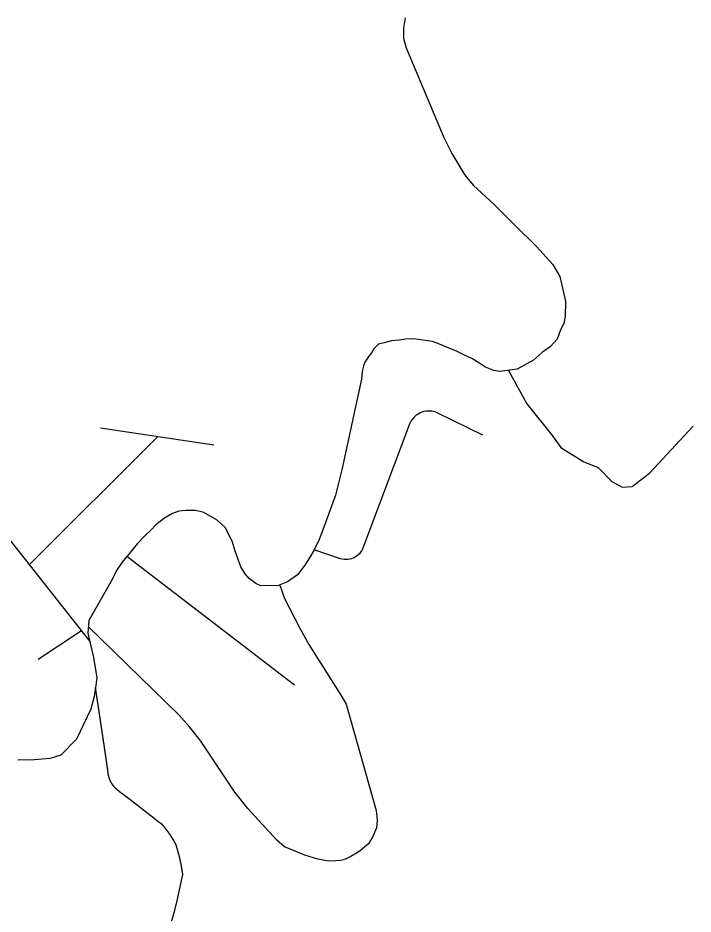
# Model space of a CAD drawing. Header units: millimetres. Extents: x 341926 to 344122, y 7366456 to 7369032.
# Drawn here: x 343419 to 344122, y 7368100 to 7369032 of the extents above; entities that cross this region are included whole.
import ezdxf

# ---------------------------------------------------------------- set-up
doc = ezdxf.new("R2010")
doc.units = ezdxf.units.MM
for name, color, linetype in [('ESTRADA DO MORRO GRANDE - 29_12_20 - V12', 7, 'Continuous'), ('ESTRADA DO RIO ACIMA - 29_12_20 - V25 - V36', 1, 'Continuous'), ('ESTRADA DOS CAMPONESES - 29_12_20 - V27', 7, 'Continuous'), ('PASSAGEM TROPICAL - 29_12_20 - V24', 7, 'Continuous'), ('RUA ATÍLIO JORGE SALUM - 29_12_20 - V17', 7, 'Continuous'), ('RUA BELMIRO PARDO ROMAN - 29_12_20 - V23', 7, 'Continuous'), ('RUA FORTUNATO BENEVENUTO FINCO - 29_12_20 - V14 -V17', 7, 'Continuous'), ('RUA MARIA DE LUERDES NAPOLITANA - 29_12_20 - V18', 7, 'Continuous'), ('RUA ROSÂNGELA BATISTA SILVA - 29_12_20 - V32', 7, 'Continuous'), ('RUA RUGGERO FINCO - 29_12_20 - V33', 7, 'Continuous')]:
    doc.layers.add(name, color=color, linetype=linetype)

msp = doc.modelspace()

# ---------------------------------------------------------------- linework, layer by layer
at = {"layer": 'ESTRADA DO MORRO GRANDE - 29_12_20 - V12'}
msp.add_lwpolyline([(343568.98, 7368056.62), (343582.2, 7368104.07), (343583.85, 7368110), (343584.05, 7368110.74), (343584.08, 7368110.84), (343584.09, 7368110.86), (343584.09, 7368110.87), (343584.09, 7368110.87), (343584.09, 7368110.87), (343584.09, 7368110.87), (343584.09, 7368110.87), (343584.09, 7368110.88), (343584.1, 7368110.9), (343584.12, 7368111), (343584.16, 7368111.21), (343584.34, 7368112.02), (343584.69, 7368113.65), (343586.11, 7368120.15), (343588.94, 7368133.16), (343590.35, 7368139.67), (343590.53, 7368140.48), (343590.61, 7368140.89), (343590.64, 7368140.99), (343590.65, 7368141.04), (343590.65, 7368141.07), (343590.65, 7368141.07), (343590.66, 7368141.08), (343590.66, 7368141.08), (343590.66, 7368141.08), (343590.65, 7368141.08), (343590.65, 7368141.09), (343590.64, 7368141.17), (343590.63, 7368141.24), (343590.62, 7368141.32), (343590.61, 7368141.39), (343590.6, 7368141.47), (343590.59, 7368141.54), (343590.58, 7368141.62), (343590.57, 7368141.69), (343590.56, 7368141.77), (343590.55, 7368141.84), (343590.54, 7368141.92), (343590.53, 7368141.99), (343590.52, 7368142.07), (343590.51, 7368142.14), (343590.5, 7368142.22), (343590.49, 7368142.29), (343590.48, 7368142.37), (343590.46, 7368142.44), (343590.45, 7368142.52), (343590.44, 7368142.59), (343590.43, 7368142.67), (343590.42, 7368142.74), (343590.41, 7368142.82), (343590.4, 7368142.89), (343590.39, 7368142.97), (343590.38, 7368143.04), (343590.37, 7368143.12), (343590.36, 7368143.19), (343590.34, 7368143.27), (343590.33, 7368143.34), (343590.32, 7368143.42), (343590.31, 7368143.49), (343590.3, 7368143.57), (343590.29, 7368143.64), (343590.28, 7368143.72), (343590.27, 7368143.79), (343590.25, 7368143.87), (343590.24, 7368143.94), (343590.23, 7368144.02), (343590.22, 7368144.09), (343590.21, 7368144.17), (343590.2, 7368144.24), (343590.19, 7368144.32), (343590.17, 7368144.39), (343590.16, 7368144.47), (343590.15, 7368144.54), (343590.14, 7368144.62), (343590.13, 7368144.69), (343590.12, 7368144.77), (343590.1, 7368144.84), (343590.09, 7368144.92), (343590.08, 7368144.99), (343590.07, 7368145.07), (343590.06, 7368145.14), (343590.04, 7368145.22), (343590.03, 7368145.29), (343590.02, 7368145.37), (343590.01, 7368145.44), (343590, 7368145.52), (343589.98, 7368145.59), (343589.97, 7368145.67), (343589.96, 7368145.74), (343589.95, 7368145.82), (343589.94, 7368145.89), (343589.92, 7368145.97), (343589.91, 7368146.04), (343589.9, 7368146.12), (343589.89, 7368146.19), (343589.87, 7368146.27), (343589.86, 7368146.34), (343589.85, 7368146.42), (343589.84, 7368146.49), (343589.82, 7368146.57), (343589.81, 7368146.64), (343589.8, 7368146.72), (343589.79, 7368146.79), (343589.77, 7368146.87), (343589.76, 7368146.94), (343589.75, 7368147.02), (343589.74, 7368147.09), (343589.72, 7368147.17), (343589.71, 7368147.24), (343589.7, 7368147.31), (343589.68, 7368147.39), (343589.67, 7368147.46), (343589.66, 7368147.54), (343589.65, 7368147.61), (343589.63, 7368147.69), (343589.62, 7368147.76), (343589.61, 7368147.84), (343589.59, 7368147.91), (343589.58, 7368147.99), (343589.57, 7368148.06), (343589.55, 7368148.14), (343589.54, 7368148.21), (343589.53, 7368148.29), (343589.51, 7368148.36), (343589.5, 7368148.44), (343589.49, 7368148.51), (343589.47, 7368148.59), (343589.46, 7368148.66), (343589.45, 7368148.74), (343589.43, 7368148.81), (343589.42, 7368148.88), (343589.41, 7368148.96), (343589.39, 7368149.03), (343589.38, 7368149.11), (343589.37, 7368149.18), (343589.35, 7368149.26), (343589.34, 7368149.33), (343589.33, 7368149.41), (343589.31, 7368149.48), (343589.3, 7368149.56), (343589.28, 7368149.63), (343589.27, 7368149.71), (343589.26, 7368149.78), (343589.24, 7368149.86), (343589.23, 7368149.93), (343589.21, 7368150.01), (343589.2, 7368150.08), (343589.19, 7368150.15), (343589.17, 7368150.23), (343589.16, 7368150.3), (343589.14, 7368150.38), (343589.13, 7368150.45), (343589.12, 7368150.53), (343589.1, 7368150.6), (343589.09, 7368150.68), (343589.07, 7368150.75), (343589.06, 7368150.83), (343589.04, 7368150.9), (343589.03, 7368150.97), (343589.02, 7368151.05), (343589, 7368151.12), (343588.99, 7368151.2), (343588.97, 7368151.27), (343588.96, 7368151.35), (343588.94, 7368151.42), (343588.93, 7368151.5), (343588.91, 7368151.57), (343588.9, 7368151.65), (343588.89, 7368151.72), (343588.87, 7368151.79), (343588.86, 7368151.87), (343588.84, 7368151.94), (343588.83, 7368152.02), (343588.81, 7368152.09), (343588.8, 7368152.17), (343588.78, 7368152.24), (343588.77, 7368152.32), (343588.75, 7368152.39), (343588.74, 7368152.47), (343588.72, 7368152.54), (343588.71, 7368152.61), (343588.69, 7368152.69), (343588.68, 7368152.76), (343588.66, 7368152.84), (343588.65, 7368152.91), (343588.63, 7368152.99), (343588.62, 7368153.06), (343588.6, 7368153.13), (343588.58, 7368153.21), (343588.57, 7368153.28), (343588.55, 7368153.36), (343588.54, 7368153.43), (343588.52, 7368153.51), (343588.51, 7368153.58), (343588.49, 7368153.66), (343588.48, 7368153.73), (343588.46, 7368153.8), (343588.45, 7368153.88), (343588.43, 7368153.95), (343588.41, 7368154.03), (343588.4, 7368154.1), (343588.38, 7368154.18), (343588.37, 7368154.25), (343588.35, 7368154.32), (343588.34, 7368154.4), (343588.32, 7368154.47), (343588.3, 7368154.55), (343588.29, 7368154.62), (343588.27, 7368154.7), (343588.26, 7368154.77), (343588.24, 7368154.84), (343588.22, 7368154.92), (343588.21, 7368154.99), (343588.19, 7368155.07), (343588.18, 7368155.14), (343588.16, 7368155.22), (343588.14, 7368155.29), (343588.13, 7368155.36), (343588.11, 7368155.44), (343588.09, 7368155.51), (343588.08, 7368155.59), (343588.06, 7368155.66), (343588.05, 7368155.73), (343588.03, 7368155.81), (343588.01, 7368155.88), (343588, 7368155.96), (343587.98, 7368156.03), (343587.96, 7368156.11), (343587.95, 7368156.18), (343587.93, 7368156.25), (343587.91, 7368156.33), (343587.9, 7368156.4), (343587.88, 7368156.48), (343587.86, 7368156.55), (343587.85, 7368156.62), (343587.83, 7368156.7), (343587.81, 7368156.77), (343587.8, 7368156.85), (343587.78, 7368156.92), (343587.76, 7368156.99), (343587.75, 7368157.07), (343587.73, 7368157.14), (343587.71, 7368157.22), (343587.69, 7368157.29), (343587.68, 7368157.36), (343587.66, 7368157.44), (343587.64, 7368157.51), (343587.63, 7368157.59), (343587.61, 7368157.66), (343587.59, 7368157.73), (343587.57, 7368157.81), (343587.56, 7368157.88), (343587.54, 7368157.96), (343587.52, 7368158.03), (343587.51, 7368158.1), (343587.49, 7368158.18), (343587.47, 7368158.25), (343587.45, 7368158.33), (343587.44, 7368158.4), (343587.42, 7368158.47), (343587.4, 7368158.55), (343587.38, 7368158.62), (343587.37, 7368158.7), (343587.35, 7368158.77), (343587.33, 7368158.84), (343587.31, 7368158.92), (343587.29, 7368158.99), (343587.28, 7368159.07), (343587.26, 7368159.14), (343587.24, 7368159.21), (343587.22, 7368159.29), (343587.21, 7368159.36), (343587.19, 7368159.43), (343587.17, 7368159.51), (343587.15, 7368159.58), (343587.13, 7368159.66), (343587.12, 7368159.73), (343587.1, 7368159.8), (343587.08, 7368159.88), (343587.06, 7368159.95), (343587.04, 7368160.02), (343587.02, 7368160.1), (343587.01, 7368160.17), (343586.99, 7368160.25), (343586.97, 7368160.32), (343586.95, 7368160.39), (343586.93, 7368160.47), (343586.91, 7368160.54), (343586.9, 7368160.61), (343586.88, 7368160.69), (343586.86, 7368160.76), (343586.84, 7368160.84), (343586.82, 7368160.91), (343586.8, 7368160.98), (343586.79, 7368161.06), (343586.77, 7368161.13), (343586.75, 7368161.2), (343586.73, 7368161.28), (343586.71, 7368161.35), (343586.69, 7368161.42), (343586.67, 7368161.5), (343586.65, 7368161.57), (343586.64, 7368161.65), (343586.62, 7368161.72), (343586.6, 7368161.79), (343586.58, 7368161.87), (343586.56, 7368161.94), (343586.54, 7368162.01), (343586.52, 7368162.09), (343586.5, 7368162.16), (343586.48, 7368162.23), (343586.46, 7368162.31), (343586.45, 7368162.38), (343586.43, 7368162.45), (343586.41, 7368162.53), (343586.39, 7368162.6), (343586.37, 7368162.67), (343586.35, 7368162.75), (343586.33, 7368162.82), (343586.31, 7368162.89), (343586.29, 7368162.97), (343586.27, 7368163.04), (343586.25, 7368163.11), (343586.23, 7368163.19), (343586.21, 7368163.26), (343586.19, 7368163.33), (343586.17, 7368163.41), (343586.15, 7368163.48), (343586.13, 7368163.55), (343586.11, 7368163.63), (343586.09, 7368163.7), (343586.08, 7368163.77), (343586.06, 7368163.85), (343586.04, 7368163.92), (343586.02, 7368163.99), (343586, 7368164.07), (343585.98, 7368164.14), (343585.96, 7368164.21), (343585.94, 7368164.29), (343585.92, 7368164.36), (343585.9, 7368164.43), (343585.88, 7368164.51), (343585.86, 7368164.58), (343585.84, 7368164.65), (343585.82, 7368164.73), (343585.8, 7368164.8), (343585.78, 7368164.87), (343585.75, 7368164.95), (343585.73, 7368165.02), (343585.71, 7368165.09), (343585.69, 7368165.17), (343585.67, 7368165.24), (343585.65, 7368165.31), (343585.63, 7368165.39), (343585.61, 7368165.46), (343585.59, 7368165.53), (343585.57, 7368165.6), (343585.55, 7368165.68), (343585.53, 7368165.75), (343585.51, 7368165.82), (343585.49, 7368165.9), (343585.47, 7368165.97), (343585.45, 7368166.04), (343585.43, 7368166.12), (343585.41, 7368166.19), (343585.39, 7368166.26), (343585.36, 7368166.34), (343585.34, 7368166.41), (343585.32, 7368166.48), (343585.3, 7368166.55), (343585.28, 7368166.63), (343585.26, 7368166.7), (343585.24, 7368166.77), (343585.22, 7368166.85), (343585.2, 7368166.92), (343585.18, 7368166.99), (343585.15, 7368167.06), (343585.13, 7368167.14), (343585.11, 7368167.21), (343585.09, 7368167.28), (343585.07, 7368167.36), (343585.05, 7368167.43), (343585.03, 7368167.5), (343585.01, 7368167.57), (343584.98, 7368167.65), (343584.96, 7368167.72), (343584.94, 7368167.79), (343584.92, 7368167.87), (343584.9, 7368167.94), (343584.88, 7368168.01), (343584.86, 7368168.08), (343584.83, 7368168.16), (343584.81, 7368168.23), (343584.79, 7368168.3), (343584.77, 7368168.37), (343584.75, 7368168.45), (343584.73, 7368168.52), (343584.7, 7368168.59), (343584.68, 7368168.67), (343584.66, 7368168.74), (343584.64, 7368168.81), (343584.62, 7368168.88), (343584.59, 7368168.96), (343584.57, 7368169.03), (343584.55, 7368169.1), (343584.53, 7368169.17), (343584.51, 7368169.25), (343584.48, 7368169.32), (343584.46, 7368169.39), (343584.44, 7368169.46), (343584.42, 7368169.54), (343584.4, 7368169.61), (343584.37, 7368169.68), (343584.35, 7368169.75), (343584.33, 7368169.83), (343584.31, 7368169.9), (343584.29, 7368169.97), (343584.26, 7368170.04), (343584.24, 7368170.12), (343584.22, 7368170.19), (343584.2, 7368170.26), (343584.17, 7368170.33), (343584.15, 7368170.41), (343584.13, 7368170.48), (343584.11, 7368170.55), (343584.08, 7368170.62), (343584.06, 7368170.7), (343584.04, 7368170.77), (343584.01, 7368170.84), (343583.99, 7368170.91), (343583.97, 7368170.99), (343583.95, 7368171.06), (343583.92, 7368171.13), (343583.9, 7368171.2), (343583.88, 7368171.28), (343583.86, 7368171.35), (343583.83, 7368171.42), (343583.81, 7368171.49), (343583.79, 7368171.56), (343583.76, 7368171.64), (343583.74, 7368171.71), (343583.72, 7368171.78), (343583.69, 7368171.85), (343583.67, 7368171.93), (343583.65, 7368172), (343583.62, 7368172.07), (343583.6, 7368172.14), (343583.6, 7368172.16), (343583.59, 7368172.16), (343583.59, 7368172.16), (343583.59, 7368172.17), (343583.59, 7368172.17), (343583.58, 7368172.19), (343583.54, 7368172.27), (343583.5, 7368172.34), (343583.46, 7368172.42), (343583.42, 7368172.49), (343583.38, 7368172.57), (343583.34, 7368172.64), (343583.3, 7368172.72), (343583.26, 7368172.79), (343583.22, 7368172.87), (343583.18, 7368172.95), (343583.14, 7368173.02), (343583.1, 7368173.1), (343583.06, 7368173.17), (343583.02, 7368173.25), (343582.98, 7368173.32), (343582.94, 7368173.4), (343582.9, 7368173.47), (343582.86, 7368173.55), (343582.82, 7368173.62), (343582.78, 7368173.7), (343582.74, 7368173.77), (343582.69, 7368173.85), (343582.65, 7368173.92), (343582.61, 7368174), (343582.57, 7368174.07), (343582.53, 7368174.15), (343582.49, 7368174.22), (343582.45, 7368174.3), (343582.41, 7368174.37), (343582.36, 7368174.45), (343582.32, 7368174.52), (343582.28, 7368174.6), (343582.24, 7368174.67), (343582.2, 7368174.75), (343582.16, 7368174.82), (343582.11, 7368174.9), (343582.07, 7368174.97), (343582.03, 7368175.04), (343581.99, 7368175.12), (343581.95, 7368175.19), (343581.9, 7368175.27), (343581.86, 7368175.34), (343581.82, 7368175.42), (343581.78, 7368175.49), (343581.73, 7368175.57), (343581.69, 7368175.64), (343581.65, 7368175.71), (343581.61, 7368175.79), (343581.56, 7368175.86), (343581.52, 7368175.94), (343581.48, 7368176.01), (343581.44, 7368176.08), (343581.39, 7368176.16), (343581.35, 7368176.23), (343581.31, 7368176.31), (343581.26, 7368176.38), (343581.22, 7368176.45), (343581.18, 7368176.53), (343581.13, 7368176.6), (343581.09, 7368176.68), (343581.05, 7368176.75), (343581, 7368176.82), (343580.96, 7368176.9), (343580.92, 7368176.97), (343580.87, 7368177.04), (343580.83, 7368177.12), (343580.78, 7368177.19), (343580.74, 7368177.27), (343580.7, 7368177.34), (343580.65, 7368177.41), (343580.61, 7368177.49), (343580.56, 7368177.56), (343580.52, 7368177.63), (343580.48, 7368177.71), (343580.43, 7368177.78), (343580.39, 7368177.85), (343580.34, 7368177.93), (343580.3, 7368178), (343580.25, 7368178.07), (343580.21, 7368178.15), (343580.16, 7368178.22), (343580.12, 7368178.29), (343580.07, 7368178.36), (343580.03, 7368178.44), (343579.98, 7368178.51), (343579.94, 7368178.58), (343579.89, 7368178.66), (343579.85, 7368178.73), (343579.8, 7368178.8), (343579.76, 7368178.87), (343579.71, 7368178.95), (343579.67, 7368179.02), (343579.62, 7368179.09), (343579.58, 7368179.17), (343579.53, 7368179.24), (343579.49, 7368179.31), (343579.44, 7368179.38), (343579.39, 7368179.46), (343579.35, 7368179.53), (343579.3, 7368179.6), (343579.26, 7368179.67), (343579.21, 7368179.74), (343579.16, 7368179.82), (343579.12, 7368179.89), (343579.07, 7368179.96), (343579.03, 7368180.03), (343578.98, 7368180.11), (343578.93, 7368180.18), (343578.89, 7368180.25), (343578.84, 7368180.32), (343578.79, 7368180.39), (343578.75, 7368180.47), (343578.7, 7368180.54), (343578.65, 7368180.61), (343578.61, 7368180.68), (343578.56, 7368180.75), (343578.51, 7368180.82), (343578.47, 7368180.9), (343578.42, 7368180.97), (343578.37, 7368181.04), (343578.32, 7368181.11), (343578.28, 7368181.18), (343578.23, 7368181.25), (343578.18, 7368181.33), (343578.14, 7368181.4), (343578.09, 7368181.47), (343578.04, 7368181.54), (343577.99, 7368181.61), (343577.95, 7368181.68), (343577.9, 7368181.75), (343577.85, 7368181.82), (343577.8, 7368181.9), (343577.75, 7368181.97), (343577.71, 7368182.04), (343577.66, 7368182.11), (343577.61, 7368182.18), (343577.56, 7368182.25), (343577.51, 7368182.32), (343577.47, 7368182.39), (343577.42, 7368182.46), (343577.37, 7368182.53), (343577.32, 7368182.61), (343577.27, 7368182.68), (343577.22, 7368182.75), (343577.17, 7368182.82), (343577.13, 7368182.89), (343577.08, 7368182.96), (343577.03, 7368183.03), (343576.98, 7368183.1), (343576.93, 7368183.17), (343576.88, 7368183.24), (343576.83, 7368183.31), (343576.78, 7368183.38), (343576.73, 7368183.45), (343576.68, 7368183.52), (343576.64, 7368183.59), (343576.59, 7368183.66), (343576.54, 7368183.73), (343576.49, 7368183.8), (343576.44, 7368183.87), (343576.39, 7368183.94), (343576.34, 7368184.01), (343576.29, 7368184.08), (343576.24, 7368184.15), (343576.19, 7368184.22), (343576.14, 7368184.29), (343576.09, 7368184.36), (343576.04, 7368184.43), (343575.99, 7368184.5), (343575.94, 7368184.57), (343575.89, 7368184.64), (343575.84, 7368184.71), (343575.79, 7368184.78), (343575.74, 7368184.85), (343575.69, 7368184.92), (343575.64, 7368184.99), (343575.59, 7368185.06), (343575.54, 7368185.12), (343575.49, 7368185.19), (343575.44, 7368185.26), (343575.38, 7368185.33), (343575.33, 7368185.4), (343575.28, 7368185.47), (343575.23, 7368185.54), (343575.18, 7368185.61), (343575.13, 7368185.68), (343575.08, 7368185.75), (343575.03, 7368185.81), (343574.98, 7368185.88), (343574.93, 7368185.95), (343574.87, 7368186.02), (343574.82, 7368186.09), (343574.77, 7368186.16), (343574.72, 7368186.23), (343574.67, 7368186.29), (343574.62, 7368186.36), (343574.57, 7368186.43), (343574.51, 7368186.5), (343574.46, 7368186.57), (343574.41, 7368186.64), (343574.36, 7368186.7), (343574.31, 7368186.77), (343574.25, 7368186.84), (343574.2, 7368186.91), (343574.15, 7368186.98), (343574.1, 7368187.05), (343574.05, 7368187.11), (343573.99, 7368187.18), (343573.94, 7368187.25), (343573.89, 7368187.32), (343573.84, 7368187.38), (343573.78, 7368187.45), (343573.73, 7368187.52), (343573.68, 7368187.59), (343573.63, 7368187.65), (343573.57, 7368187.72), (343573.52, 7368187.79), (343573.47, 7368187.86), (343573.41, 7368187.92), (343573.36, 7368187.99), (343573.31, 7368188.06), (343573.26, 7368188.13), (343573.2, 7368188.19), (343573.15, 7368188.26), (343573.1, 7368188.33), (343573.04, 7368188.4), (343572.99, 7368188.46), (343572.94, 7368188.53), (343572.88, 7368188.6), (343572.83, 7368188.66), (343572.78, 7368188.73), (343572.72, 7368188.8), (343572.67, 7368188.86), (343572.61, 7368188.93), (343572.56, 7368189), (343572.51, 7368189.06), (343572.45, 7368189.13), (343572.4, 7368189.2), (343572.35, 7368189.26), (343572.29, 7368189.33), (343572.24, 7368189.4), (343572.18, 7368189.46), (343572.13, 7368189.53), (343572.07, 7368189.59), (343572.02, 7368189.66), (343571.97, 7368189.73), (343571.91, 7368189.79), (343571.86, 7368189.86), (343571.8, 7368189.92), (343571.75, 7368189.99), (343571.69, 7368190.06), (343571.64, 7368190.12), (343571.58, 7368190.19), (343571.53, 7368190.25), (343571.47, 7368190.32), (343571.42, 7368190.39), (343571.36, 7368190.45), (343571.31, 7368190.52), (343571.25, 7368190.58), (343571.2, 7368190.65), (343571.14, 7368190.71), (343571.09, 7368190.78), (343571.03, 7368190.84), (343570.98, 7368190.91), (343570.92, 7368190.97), (343570.87, 7368191.04), (343570.81, 7368191.1), (343570.76, 7368191.17), (343570.7, 7368191.23), (343570.65, 7368191.3), (343570.59, 7368191.36), (343570.53, 7368191.43), (343570.48, 7368191.49), (343570.42, 7368191.56), (343570.37, 7368191.62), (343570.31, 7368191.69), (343570.25, 7368191.75), (343570.2, 7368191.82), (343570.14, 7368191.88), (343570.09, 7368191.95), (343570.03, 7368192.01), (343569.97, 7368192.07), (343569.92, 7368192.14), (343569.86, 7368192.2), (343569.81, 7368192.27), (343569.75, 7368192.33), (343569.69, 7368192.4), (343569.64, 7368192.46), (343569.58, 7368192.52), (343569.52, 7368192.59), (343569.47, 7368192.65), (343569.41, 7368192.72), (343569.35, 7368192.78), (343569.34, 7368192.79), (343569.33, 7368192.8), (343569.33, 7368192.8), (343569.33, 7368192.8), (343569.31, 7368192.82), (343568.66, 7368193.32), (343566.09, 7368195.31), (343560.94, 7368199.29), (343540.33, 7368215.23), (343530.03, 7368223.19), (343524.88, 7368227.18), (343522.31, 7368229.17), (343521.66, 7368229.67), (343521.58, 7368229.73), (343521.54, 7368229.76), (343521.52, 7368229.78), (343521.51, 7368229.78), (343521.51, 7368229.79), (343521.51, 7368229.79), (343521.5, 7368229.79), (343521.5, 7368229.79), (343521.5, 7368229.79), (343521.47, 7368229.82), (343521.44, 7368229.86), (343521.4, 7368229.89), (343521.37, 7368229.92), (343521.34, 7368229.95), (343521.3, 7368229.98), (343521.27, 7368230.02), (343521.24, 7368230.05), (343521.2, 7368230.08), (343521.17, 7368230.11), (343521.14, 7368230.15), (343521.1, 7368230.18), (343521.07, 7368230.21), (343521.04, 7368230.25), (343521, 7368230.28), (343520.97, 7368230.31), (343520.94, 7368230.34), (343520.9, 7368230.38), (343520.87, 7368230.41), (343520.84, 7368230.44), (343520.8, 7368230.48), (343520.77, 7368230.51), (343520.74, 7368230.54), (343520.71, 7368230.58), (343520.67, 7368230.61), (343520.64, 7368230.65), (343520.61, 7368230.68), (343520.58, 7368230.71), (343520.54, 7368230.75), (343520.51, 7368230.78), (343520.48, 7368230.81), (343520.45, 7368230.85), (343520.41, 7368230.88), (343520.38, 7368230.92), (343520.35, 7368230.95), (343520.32, 7368230.99), (343520.29, 7368231.02), (343520.25, 7368231.05), (343520.22, 7368231.09), (343520.19, 7368231.12), (343520.16, 7368231.16), (343520.13, 7368231.19), (343520.09, 7368231.23), (343520.06, 7368231.26), (343520.03, 7368231.3), (343520, 7368231.33), (343519.97, 7368231.37), (343519.94, 7368231.4), (343519.9, 7368231.44), (343519.87, 7368231.47), (343519.84, 7368231.51), (343519.81, 7368231.54), (343519.78, 7368231.58), (343519.75, 7368231.61), (343519.72, 7368231.65), (343519.69, 7368231.68), (343519.65, 7368231.72), (343519.62, 7368231.76), (343519.59, 7368231.79), (343519.56, 7368231.83), (343519.53, 7368231.86), (343519.5, 7368231.9), (343519.47, 7368231.93), (343519.44, 7368231.97), (343519.41, 7368232.01), (343519.38, 7368232.04), (343519.35, 7368232.08), (343519.32, 7368232.12), (343519.29, 7368232.15), (343519.25, 7368232.19), (343519.22, 7368232.22), (343519.19, 7368232.26), (343519.16, 7368232.3), (343519.13, 7368232.33), (343519.1, 7368232.37), (343519.07, 7368232.41), (343519.04, 7368232.44), (343519.01, 7368232.48), (343518.98, 7368232.52), (343518.95, 7368232.55), (343518.92, 7368232.59), (343518.89, 7368232.63), (343518.86, 7368232.67), (343518.84, 7368232.7), (343518.81, 7368232.74), (343518.78, 7368232.78), (343518.75, 7368232.81), (343518.72, 7368232.85), (343518.69, 7368232.89), (343518.66, 7368232.93), (343518.63, 7368232.96), (343518.6, 7368233), (343518.57, 7368233.04), (343518.54, 7368233.08), (343518.51, 7368233.12), (343518.48, 7368233.15), (343518.46, 7368233.19), (343518.43, 7368233.23), (343518.4, 7368233.27), (343518.37, 7368233.31), (343518.34, 7368233.34), (343518.31, 7368233.38), (343518.28, 7368233.42), (343518.25, 7368233.46), (343518.23, 7368233.5), (343518.2, 7368233.53), (343518.17, 7368233.57), (343518.14, 7368233.61), (343518.11, 7368233.65), (343518.09, 7368233.69), (343518.06, 7368233.73), (343518.03, 7368233.77), (343518, 7368233.81), (343517.97, 7368233.84), (343517.95, 7368233.88), (343517.92, 7368233.92), (343517.89, 7368233.96), (343517.86, 7368234), (343517.83, 7368234.04), (343517.81, 7368234.08), (343517.78, 7368234.12), (343517.75, 7368234.16), (343517.73, 7368234.2), (343517.7, 7368234.24), (343517.67, 7368234.27), (343517.64, 7368234.31), (343517.62, 7368234.35), (343517.59, 7368234.39), (343517.56, 7368234.43), (343517.54, 7368234.47), (343517.51, 7368234.51), (343517.48, 7368234.55), (343517.46, 7368234.59), (343517.43, 7368234.63), (343517.4, 7368234.67), (343517.38, 7368234.71), (343517.35, 7368234.75), (343517.32, 7368234.79), (343517.3, 7368234.83), (343517.27, 7368234.87), (343517.24, 7368234.91), (343517.22, 7368234.95), (343517.19, 7368234.99), (343517.17, 7368235.03), (343517.14, 7368235.07), (343517.11, 7368235.11), (343517.09, 7368235.15), (343517.06, 7368235.2), (343517.04, 7368235.24), (343517.01, 7368235.28), (343516.99, 7368235.32), (343516.96, 7368235.36), (343516.94, 7368235.4), (343516.91, 7368235.44), (343516.89, 7368235.48), (343516.86, 7368235.52), (343516.83, 7368235.56), (343516.81, 7368235.6), (343516.78, 7368235.64), (343516.76, 7368235.69), (343516.74, 7368235.73), (343516.71, 7368235.77), (343516.69, 7368235.81), (343516.66, 7368235.85), (343516.64, 7368235.89), (343516.61, 7368235.93), (343516.59, 7368235.97), (343516.56, 7368236.02), (343516.54, 7368236.06), (343516.51, 7368236.1), (343516.49, 7368236.14), (343516.47, 7368236.18), (343516.44, 7368236.22), (343516.42, 7368236.27), (343516.39, 7368236.31), (343516.37, 7368236.35), (343516.35, 7368236.39), (343516.32, 7368236.43), (343516.3, 7368236.48), (343516.28, 7368236.52), (343516.25, 7368236.56), (343516.23, 7368236.6), (343516.21, 7368236.64), (343516.18, 7368236.69), (343516.16, 7368236.73), (343516.14, 7368236.77), (343516.11, 7368236.81), (343516.09, 7368236.85), (343516.07, 7368236.9), (343516.04, 7368236.94), (343516.02, 7368236.98), (343516, 7368237.02), (343515.98, 7368237.07), (343515.95, 7368237.11), (343515.93, 7368237.15), (343515.91, 7368237.2), (343515.89, 7368237.24), (343515.86, 7368237.28), (343515.84, 7368237.32), (343515.82, 7368237.37), (343515.8, 7368237.41), (343515.78, 7368237.45), (343515.75, 7368237.5), (343515.73, 7368237.54), (343515.71, 7368237.58), (343515.69, 7368237.62), (343515.67, 7368237.67), (343515.65, 7368237.71), (343515.62, 7368237.75), (343515.6, 7368237.8), (343515.58, 7368237.84), (343515.56, 7368237.88), (343515.54, 7368237.93), (343515.52, 7368237.97), (343515.5, 7368238.01), (343515.48, 7368238.06), (343515.46, 7368238.1), (343515.44, 7368238.14), (343515.41, 7368238.19), (343515.39, 7368238.23), (343515.37, 7368238.27), (343515.35, 7368238.32), (343515.33, 7368238.36), (343515.31, 7368238.41), (343515.29, 7368238.45), (343515.27, 7368238.49), (343515.25, 7368238.54), (343515.23, 7368238.58), (343515.21, 7368238.62), (343515.19, 7368238.67), (343515.17, 7368238.71), (343515.15, 7368238.76), (343515.13, 7368238.8), (343515.11, 7368238.84), (343515.09, 7368238.89), (343515.07, 7368238.93), (343515.05, 7368238.98), (343515.03, 7368239.02), (343515.02, 7368239.07), (343515, 7368239.11), (343514.98, 7368239.15), (343514.96, 7368239.2), (343514.94, 7368239.24), (343514.92, 7368239.29), (343514.9, 7368239.33), (343514.88, 7368239.38), (343514.86, 7368239.42), (343514.85, 7368239.47), (343514.83, 7368239.51), (343514.81, 7368239.55), (343514.79, 7368239.6), (343514.77, 7368239.64), (343514.75, 7368239.69), (343514.74, 7368239.73), (343514.72, 7368239.78), (343514.7, 7368239.82), (343514.68, 7368239.87), (343514.66, 7368239.91), (343514.65, 7368239.96), (343514.63, 7368240), (343514.61, 7368240.05), (343514.59, 7368240.09), (343514.58, 7368240.14), (343514.56, 7368240.18), (343514.54, 7368240.23), (343514.53, 7368240.27), (343514.51, 7368240.32), (343514.49, 7368240.36), (343514.47, 7368240.41), (343514.46, 7368240.45), (343514.44, 7368240.5), (343514.42, 7368240.54), (343514.41, 7368240.59), (343514.39, 7368240.63), (343514.37, 7368240.68), (343514.36, 7368240.72), (343514.34, 7368240.77), (343514.33, 7368240.81), (343514.31, 7368240.86), (343514.29, 7368240.9), (343514.28, 7368240.95), (343514.26, 7368240.99), (343514.25, 7368241.04), (343514.23, 7368241.09), (343514.21, 7368241.13), (343514.2, 7368241.18), (343514.18, 7368241.22), (343514.17, 7368241.27), (343514.15, 7368241.31), (343514.14, 7368241.36), (343514.12, 7368241.4), (343514.11, 7368241.45), (343514.09, 7368241.5), (343514.08, 7368241.54), (343514.06, 7368241.59), (343514.05, 7368241.63), (343514.03, 7368241.68), (343514.02, 7368241.72), (343514, 7368241.77), (343513.99, 7368241.82), (343513.97, 7368241.86), (343513.96, 7368241.91), (343513.95, 7368241.95), (343513.93, 7368242), (343513.92, 7368242.05), (343513.9, 7368242.09), (343513.89, 7368242.14), (343513.88, 7368242.18), (343513.86, 7368242.23), (343513.85, 7368242.28), (343513.83, 7368242.32), (343513.82, 7368242.37), (343513.81, 7368242.41), (343513.79, 7368242.46), (343513.78, 7368242.51), (343513.77, 7368242.55), (343513.75, 7368242.6), (343513.74, 7368242.64), (343513.73, 7368242.69), (343513.72, 7368242.74), (343513.7, 7368242.78), (343513.69, 7368242.83), (343513.68, 7368242.87), (343513.66, 7368242.92), (343513.65, 7368242.97), (343513.64, 7368243.01), (343513.63, 7368243.06), (343513.62, 7368243.11), (343513.6, 7368243.15), (343513.59, 7368243.2), (343513.58, 7368243.24), (343513.57, 7368243.29), (343513.56, 7368243.34), (343513.54, 7368243.38), (343513.53, 7368243.43), (343513.52, 7368243.48), (343513.51, 7368243.52), (343513.5, 7368243.57), (343513.49, 7368243.62), (343513.47, 7368243.66), (343513.46, 7368243.71), (343513.45, 7368243.76), (343513.44, 7368243.8), (343513.43, 7368243.85), (343513.42, 7368243.89), (343513.41, 7368243.94), (343513.4, 7368243.99), (343513.39, 7368244.03), (343513.38, 7368244.08), (343513.37, 7368244.13), (343513.36, 7368244.17), (343513.34, 7368244.22), (343513.33, 7368244.27), (343513.32, 7368244.31), (343513.31, 7368244.36), (343513.3, 7368244.41), (343513.29, 7368244.45), (343513.28, 7368244.5), (343513.27, 7368244.55), (343513.27, 7368244.59), (343513.26, 7368244.64), (343513.25, 7368244.69), (343513.24, 7368244.73), (343513.23, 7368244.78), (343513.22, 7368244.83), (343513.21, 7368244.87), (343513.2, 7368244.92), (343513.19, 7368244.97), (343513.18, 7368245.01), (343513.17, 7368245.06), (343513.16, 7368245.11), (343513.16, 7368245.15), (343513.15, 7368245.2), (343513.14, 7368245.25), (343513.13, 7368245.29), (343513.12, 7368245.34), (343513.11, 7368245.39), (343513.1, 7368245.43), (343513.1, 7368245.48), (343513.09, 7368245.53), (343513.08, 7368245.57), (343513.07, 7368245.62), (343513.06, 7368245.67), (343513.06, 7368245.71), (343513.05, 7368245.76), (343513.04, 7368245.81), (343513.03, 7368245.85), (343513.03, 7368245.9), (343513.02, 7368245.95), (343513.01, 7368245.99), (343513, 7368246.04), (343513, 7368246.09), (343512.99, 7368246.13), (343512.98, 7368246.18), (343512.98, 7368246.23), (343512.97, 7368246.27), (343512.96, 7368246.32), (343512.96, 7368246.37), (343512.95, 7368246.41), (343512.94, 7368246.46), (343512.94, 7368246.51), (343512.93, 7368246.55), (343512.92, 7368246.6), (343512.92, 7368246.65), (343512.91, 7368246.7), (343512.91, 7368246.74), (343512.9, 7368246.79), (343512.89, 7368246.84), (343512.89, 7368246.88), (343512.88, 7368246.93), (343512.88, 7368246.98), (343512.87, 7368247.02), (343512.87, 7368247.07), (343512.86, 7368247.12), (343512.86, 7368247.16), (343512.85, 7368247.21), (343512.84, 7368247.26), (343512.84, 7368247.3), (343512.83, 7368247.35), (343512.83, 7368247.4), (343512.83, 7368247.44), (343512.82, 7368247.49), (343512.82, 7368247.54), (343512.81, 7368247.58), (343512.81, 7368247.63), (343512.8, 7368247.68), (343512.8, 7368247.72), (343512.79, 7368247.77), (343512.79, 7368247.82), (343512.79, 7368247.86), (343512.78, 7368247.91), (343512.78, 7368247.96), (343512.77, 7368248), (343512.77, 7368248.05), (343512.77, 7368248.1), (343512.76, 7368248.14), (343512.76, 7368248.19), (343512.76, 7368248.24), (343512.75, 7368248.28), (343512.75, 7368248.33), (343512.75, 7368248.38), (343512.74, 7368248.42), (343512.74, 7368248.47), (343512.74, 7368248.51), (343512.73, 7368248.56), (343512.73, 7368248.61), (343512.73, 7368248.65), (343512.72, 7368248.7), (343512.72, 7368248.75), (343512.72, 7368248.79), (343512.72, 7368248.84), (343512.72, 7368248.86), (343512.71, 7368248.87), (343512.71, 7368248.87), (343512.71, 7368248.87), (343512.71, 7368248.87), (343512.71, 7368248.87), (343512.71, 7368248.88), (343512.71, 7368248.91), (343512.69, 7368249.05), (343512.67, 7368249.18), (343512.65, 7368249.31), (343512.63, 7368249.44), (343512.61, 7368249.57), (343512.59, 7368249.71), (343512.57, 7368249.84), (343512.56, 7368249.97), (343512.54, 7368250.1), (343512.52, 7368250.24), (343512.5, 7368250.37), (343512.48, 7368250.5), (343512.46, 7368250.63), (343512.44, 7368250.77), (343512.42, 7368250.9), (343512.4, 7368251.03), (343512.38, 7368251.16), (343512.36, 7368251.3), (343512.34, 7368251.43), (343512.32, 7368251.56), (343512.3, 7368251.69), (343512.28, 7368251.83), (343512.27, 7368251.96), (343512.25, 7368252.09), (343512.23, 7368252.23), (343512.21, 7368252.36), (343512.19, 7368252.49), (343512.17, 7368252.62), (343512.15, 7368252.76), (343512.13, 7368252.89), (343512.11, 7368253.02), (343512.09, 7368253.16), (343512.07, 7368253.29), (343512.05, 7368253.42), (343512.03, 7368253.56), (343512.01, 7368253.69), (343511.99, 7368253.83), (343511.97, 7368253.96), (343511.95, 7368254.09), (343511.93, 7368254.23), (343511.92, 7368254.36), (343511.9, 7368254.49), (343511.88, 7368254.63), (343511.86, 7368254.76), (343511.84, 7368254.9), (343511.82, 7368255.03), (343511.8, 7368255.16), (343511.78, 7368255.3), (343511.76, 7368255.43), (343511.74, 7368255.57), (343511.72, 7368255.7), (343511.7, 7368255.83), (343511.68, 7368255.97), (343511.66, 7368256.1), (343511.64, 7368256.24), (343511.62, 7368256.37), (343511.6, 7368256.51), (343511.58, 7368256.64), (343511.56, 7368256.78), (343511.54, 7368256.91), (343511.52, 7368257.04), (343511.5, 7368257.18), (343511.48, 7368257.31), (343511.46, 7368257.45), (343511.44, 7368257.58), (343511.42, 7368257.72), (343511.4, 7368257.85), (343511.38, 7368257.99), (343511.36, 7368258.12), (343511.35, 7368258.26), (343511.33, 7368258.39), (343511.31, 7368258.53), (343511.29, 7368258.66), (343511.27, 7368258.8), (343511.25, 7368258.93), (343511.23, 7368259.07), (343511.21, 7368259.21), (343511.19, 7368259.34), (343511.17, 7368259.48), (343511.15, 7368259.61), (343511.13, 7368259.75), (343511.11, 7368259.88), (343511.09, 7368260.02), (343511.07, 7368260.15), (343511.05, 7368260.29), (343511.03, 7368260.43), (343511.01, 7368260.56), (343510.99, 7368260.7), (343510.97, 7368260.83), (343510.95, 7368260.97), (343510.93, 7368261.11), (343510.91, 7368261.24), (343510.89, 7368261.38), (343510.87, 7368261.51), (343510.85, 7368261.65), (343510.83, 7368261.79), (343510.81, 7368261.92), (343510.79, 7368262.06), (343510.77, 7368262.2), (343510.75, 7368262.33), (343510.73, 7368262.47), (343510.71, 7368262.6), (343510.69, 7368262.74), (343510.67, 7368262.88), (343510.65, 7368263.01), (343510.63, 7368263.15), (343510.61, 7368263.29), (343510.59, 7368263.43), (343510.57, 7368263.56), (343510.55, 7368263.7), (343510.53, 7368263.84), (343510.51, 7368263.97), (343510.49, 7368264.11), (343510.47, 7368264.25), (343510.45, 7368264.38), (343510.43, 7368264.52), (343510.41, 7368264.66), (343510.39, 7368264.8), (343510.37, 7368264.93), (343510.35, 7368265.07), (343510.32, 7368265.21), (343510.3, 7368265.35), (343510.28, 7368265.48), (343510.26, 7368265.62), (343510.24, 7368265.76), (343510.22, 7368265.9), (343510.2, 7368266.03), (343510.18, 7368266.17), (343510.16, 7368266.31), (343510.14, 7368266.45), (343510.12, 7368266.58), (343510.1, 7368266.72), (343510.08, 7368266.86), (343510.06, 7368267), (343510.04, 7368267.14), (343510.02, 7368267.27), (343510, 7368267.41), (343509.98, 7368267.55), (343509.96, 7368267.69), (343509.94, 7368267.83), (343509.92, 7368267.97), (343509.9, 7368268.1), (343509.88, 7368268.24), (343509.86, 7368268.38), (343509.84, 7368268.52), (343509.82, 7368268.66), (343509.8, 7368268.8), (343509.78, 7368268.94), (343509.76, 7368269.07), (343509.73, 7368269.21), (343509.71, 7368269.35), (343509.69, 7368269.49), (343509.67, 7368269.63), (343509.65, 7368269.77), (343509.63, 7368269.91), (343509.61, 7368270.05), (343509.59, 7368270.19), (343509.57, 7368270.32), (343509.55, 7368270.46), (343509.53, 7368270.6), (343509.51, 7368270.74), (343509.49, 7368270.88), (343509.47, 7368271.02), (343509.45, 7368271.16), (343509.43, 7368271.3), (343509.41, 7368271.44), (343509.39, 7368271.58), (343509.36, 7368271.72), (343509.34, 7368271.86), (343509.32, 7368272), (343509.3, 7368272.14), (343509.28, 7368272.28), (343509.26, 7368272.42), (343509.24, 7368272.56), (343509.22, 7368272.7), (343509.2, 7368272.84), (343509.18, 7368272.98), (343509.16, 7368273.12), (343509.14, 7368273.26), (343509.12, 7368273.4), (343509.1, 7368273.54), (343509.07, 7368273.68), (343509.05, 7368273.82), (343509.03, 7368273.96), (343509.01, 7368274.1), (343508.99, 7368274.24), (343508.97, 7368274.38), (343508.95, 7368274.52), (343508.93, 7368274.66), (343508.91, 7368274.8), (343508.89, 7368274.94), (343508.87, 7368275.08), (343508.85, 7368275.22), (343508.83, 7368275.36), (343508.8, 7368275.5), (343508.78, 7368275.64), (343508.76, 7368275.79), (343508.74, 7368275.93), (343508.72, 7368276.07), (343508.7, 7368276.21), (343508.68, 7368276.35), (343508.66, 7368276.49), (343508.64, 7368276.63), (343508.62, 7368276.77), (343508.6, 7368276.91), (343508.57, 7368277.06), (343508.55, 7368277.2), (343508.53, 7368277.34), (343508.51, 7368277.48), (343508.49, 7368277.62), (343508.47, 7368277.76), (343508.45, 7368277.9), (343508.43, 7368278.05), (343508.41, 7368278.19), (343508.39, 7368278.33), (343508.36, 7368278.47), (343508.34, 7368278.61), (343508.32, 7368278.76), (343508.3, 7368278.9), (343508.28, 7368279.04), (343508.26, 7368279.18), (343508.24, 7368279.32), (343508.22, 7368279.47), (343508.2, 7368279.61), (343508.17, 7368279.75), (343508.15, 7368279.89), (343508.13, 7368280.03), (343508.11, 7368280.18), (343508.09, 7368280.32), (343508.07, 7368280.46), (343508.05, 7368280.6), (343508.03, 7368280.75), (343508, 7368280.89), (343507.98, 7368281.03), (343507.96, 7368281.17), (343507.94, 7368281.32), (343507.92, 7368281.46), (343507.9, 7368281.6), (343507.88, 7368281.74), (343507.86, 7368281.89), (343507.83, 7368282.03), (343507.81, 7368282.17), (343507.79, 7368282.32), (343507.77, 7368282.46), (343507.75, 7368282.6), (343507.73, 7368282.75), (343507.71, 7368282.89), (343507.69, 7368283.03), (343507.66, 7368283.18), (343507.64, 7368283.32), (343507.62, 7368283.46), (343507.6, 7368283.61), (343507.58, 7368283.75), (343507.56, 7368283.89), (343507.54, 7368284.04), (343507.51, 7368284.18), (343507.49, 7368284.32), (343507.47, 7368284.47), (343507.45, 7368284.61), (343507.43, 7368284.75), (343507.41, 7368284.9), (343507.39, 7368285.04), (343507.36, 7368285.19), (343507.34, 7368285.33), (343507.32, 7368285.47), (343507.3, 7368285.62), (343507.28, 7368285.76), (343507.26, 7368285.91), (343507.24, 7368286.05), (343507.21, 7368286.2), (343507.19, 7368286.34), (343507.17, 7368286.48), (343507.15, 7368286.63), (343507.13, 7368286.77), (343507.11, 7368286.92), (343507.09, 7368287.06), (343507.06, 7368287.21), (343507.04, 7368287.35), (343507.02, 7368287.5), (343507, 7368287.64), (343506.98, 7368287.79), (343506.96, 7368287.93), (343506.93, 7368288.07), (343506.91, 7368288.22), (343506.89, 7368288.36), (343506.87, 7368288.51), (343506.85, 7368288.65), (343506.83, 7368288.8), (343506.8, 7368288.94), (343506.78, 7368289.09), (343506.76, 7368289.24), (343506.74, 7368289.38), (343506.72, 7368289.53), (343506.7, 7368289.67), (343506.67, 7368289.82), (343506.65, 7368289.96), (343506.63, 7368290.11), (343506.61, 7368290.25), (343506.59, 7368290.4), (343506.56, 7368290.54), (343506.54, 7368290.69), (343506.52, 7368290.84), (343506.5, 7368290.98), (343506.48, 7368291.13), (343506.46, 7368291.27), (343506.43, 7368291.42), (343506.41, 7368291.56), (343506.39, 7368291.71), (343506.37, 7368291.86), (343506.35, 7368292), (343506.32, 7368292.15), (343506.3, 7368292.3), (343506.28, 7368292.44), (343506.26, 7368292.59), (343506.24, 7368292.73), (343506.22, 7368292.88), (343506.19, 7368293.03), (343506.17, 7368293.17), (343506.15, 7368293.32), (343506.13, 7368293.47), (343506.11, 7368293.61), (343506.08, 7368293.76), (343506.06, 7368293.91), (343506.04, 7368294.05), (343506.02, 7368294.2), (343506, 7368294.35), (343505.97, 7368294.49), (343505.95, 7368294.64), (343505.93, 7368294.79), (343505.91, 7368294.93), (343505.89, 7368295.08), (343505.86, 7368295.23), (343505.84, 7368295.38), (343505.82, 7368295.52), (343505.8, 7368295.67), (343505.77, 7368295.82), (343505.75, 7368295.96), (343505.73, 7368296.11), (343505.71, 7368296.26), (343505.69, 7368296.41), (343505.66, 7368296.55), (343505.64, 7368296.7), (343505.62, 7368296.85), (343505.6, 7368297), (343505.58, 7368297.15), (343505.55, 7368297.29), (343505.53, 7368297.44), (343505.51, 7368297.59), (343505.49, 7368297.74), (343505.46, 7368297.88), (343505.44, 7368298.03), (343505.42, 7368298.18), (343505.4, 7368298.33), (343505.38, 7368298.48), (343505.35, 7368298.62), (343505.33, 7368298.77), (343505.31, 7368298.92), (343505.29, 7368299.07), (343505.26, 7368299.22), (343505.24, 7368299.37), (343505.22, 7368299.51), (343505.2, 7368299.66), (343505.17, 7368299.81), (343505.15, 7368299.96), (343505.13, 7368300.11), (343505.11, 7368300.26), (343505.09, 7368300.41), (343505.06, 7368300.55), (343505.04, 7368300.7), (343505.02, 7368300.85), (343505, 7368301), (343504.97, 7368301.15), (343504.95, 7368301.3), (343504.93, 7368301.45), (343504.91, 7368301.6), (343504.88, 7368301.75), (343504.86, 7368301.9), (343504.84, 7368302.04), (343504.82, 7368302.19), (343504.79, 7368302.34), (343504.77, 7368302.49), (343504.75, 7368302.64), (343504.73, 7368302.79), (343504.7, 7368302.94), (343504.68, 7368303.09), (343504.66, 7368303.24), (343504.64, 7368303.39), (343504.61, 7368303.54), (343504.59, 7368303.69), (343504.57, 7368303.84), (343504.55, 7368303.99), (343504.52, 7368304.14), (343504.5, 7368304.29), (343504.48, 7368304.44), (343504.46, 7368304.59), (343504.43, 7368304.74), (343504.41, 7368304.89), (343504.39, 7368305.04), (343504.37, 7368305.19), (343504.34, 7368305.34), (343504.32, 7368305.49), (343504.3, 7368305.64), (343504.27, 7368305.79), (343504.25, 7368305.94), (343504.23, 7368306.09), (343504.21, 7368306.24), (343504.18, 7368306.39), (343504.16, 7368306.54), (343504.14, 7368306.69), (343504.12, 7368306.84), (343504.09, 7368306.99), (343504.07, 7368307.15), (343504.05, 7368307.3), (343504.02, 7368307.45), (343504, 7368307.6), (343503.98, 7368307.75), (343503.96, 7368307.9), (343503.93, 7368308.05), (343503.91, 7368308.2), (343503.89, 7368308.35), (343503.87, 7368308.5), (343503.84, 7368308.66), (343503.82, 7368308.81), (343503.8, 7368308.96), (343503.77, 7368309.11), (343503.75, 7368309.26), (343503.73, 7368309.41), (343503.7, 7368309.56), (343503.68, 7368309.72), (343503.66, 7368309.87), (343503.64, 7368310.02), (343503.61, 7368310.17), (343503.59, 7368310.32), (343503.57, 7368310.47), (343503.54, 7368310.63), (343503.52, 7368310.78), (343503.5, 7368310.93), (343503.48, 7368311.08), (343503.45, 7368311.23), (343503.43, 7368311.39), (343503.41, 7368311.54), (343503.38, 7368311.69), (343503.36, 7368311.84), (343503.34, 7368311.99), (343503.31, 7368312.15), (343503.29, 7368312.3), (343503.27, 7368312.45), (343503.25, 7368312.6), (343503.22, 7368312.76), (343503.2, 7368312.91), (343503.18, 7368313.06), (343503.15, 7368313.21), (343503.13, 7368313.37), (343503.11, 7368313.52), (343503.08, 7368313.67), (343503.06, 7368313.82), (343503.04, 7368313.98), (343503.01, 7368314.13), (343502.99, 7368314.28), (343502.97, 7368314.44), (343502.94, 7368314.59), (343502.92, 7368314.74), (343502.9, 7368314.9), (343502.87, 7368315.05), (343502.85, 7368315.2), (343502.83, 7368315.35), (343502.81, 7368315.51), (343502.78, 7368315.66), (343502.76, 7368315.81), (343502.74, 7368315.97), (343502.71, 7368316.12), (343502.69, 7368316.28), (343502.67, 7368316.43), (343502.64, 7368316.58), (343502.62, 7368316.74), (343502.6, 7368316.89), (343502.57, 7368317.04), (343502.55, 7368317.2), (343502.53, 7368317.35), (343502.5, 7368317.51), (343502.48, 7368317.66), (343502.46, 7368317.81), (343502.43, 7368317.97), (343502.41, 7368318.12), (343502.39, 7368318.28), (343502.36, 7368318.43), (343502.34, 7368318.58), (343502.32, 7368318.74), (343502.29, 7368318.89), (343502.27, 7368319.05), (343502.25, 7368319.2), (343502.22, 7368319.36), (343502.2, 7368319.51), (343502.17, 7368319.66), (343502.15, 7368319.82), (343502.13, 7368319.97), (343502.1, 7368320.13), (343502.08, 7368320.28), (343502.06, 7368320.44), (343502.03, 7368320.59), (343502.01, 7368320.75), (343501.99, 7368320.9), (343501.96, 7368321.06), (343501.94, 7368321.21), (343501.92, 7368321.37), (343501.89, 7368321.52), (343501.87, 7368321.68), (343501.85, 7368321.83), (343501.82, 7368321.99), (343501.8, 7368322.14), (343501.77, 7368322.3), (343501.75, 7368322.45), (343501.73, 7368322.61), (343501.7, 7368322.76), (343501.68, 7368322.92), (343501.66, 7368323.08), (343501.63, 7368323.23), (343501.61, 7368323.39), (343501.59, 7368323.54), (343501.56, 7368323.7), (343501.54, 7368323.85), (343501.51, 7368324.01), (343501.49, 7368324.17), (343501.47, 7368324.32), (343501.44, 7368324.48), (343501.42, 7368324.63), (343501.4, 7368324.79), (343501.37, 7368324.95), (343501.35, 7368325.1), (343501.32, 7368325.26), (343501.3, 7368325.41), (343501.28, 7368325.57), (343501.25, 7368325.73), (343501.23, 7368325.88), (343501.21, 7368326.04), (343501.18, 7368326.2), (343501.16, 7368326.35), (343501.13, 7368326.51), (343501.11, 7368326.67), (343501.09, 7368326.82), (343501.06, 7368326.98), (343501.04, 7368327.14), (343501.01, 7368327.29), (343500.99, 7368327.45), (343500.97, 7368327.61), (343500.94, 7368327.76), (343500.92, 7368327.92), (343500.89, 7368328.08), (343500.87, 7368328.23), (343500.85, 7368328.39), (343500.82, 7368328.55), (343500.8, 7368328.71), (343500.77, 7368328.86), (343500.75, 7368329.02), (343500.73, 7368329.18), (343500.7, 7368329.34), (343500.68, 7368329.49), (343500.65, 7368329.65), (343500.63, 7368329.81), (343500.61, 7368329.97), (343500.58, 7368330.12), (343500.56, 7368330.28), (343500.53, 7368330.44), (343500.51, 7368330.6), (343500.49, 7368330.75), (343500.46, 7368330.91), (343500.44, 7368331.07), (343500.41, 7368331.23), (343500.39, 7368331.39), (343500.37, 7368331.54), (343500.34, 7368331.7), (343500.32, 7368331.86), (343500.29, 7368332.02), (343500.27, 7368332.18), (343500.24, 7368332.33), (343500.22, 7368332.49), (343500.2, 7368332.65), (343500.17, 7368332.81), (343500.15, 7368332.97), (343500.12, 7368333.13), (343500.1, 7368333.28), (343500.08, 7368333.44), (343500.05, 7368333.6), (343500.03, 7368333.76), (343500, 7368333.92), (343499.98, 7368334.08), (343499.95, 7368334.24), (343499.93, 7368334.4), (343499.91, 7368334.55), (343499.88, 7368334.71), (343499.86, 7368334.87), (343499.83, 7368335.03), (343499.81, 7368335.19), (343499.78, 7368335.35)], dxfattribs=at)
at = {"layer": 'ESTRADA DO RIO ACIMA - 29_12_20 - V25 - V36'}
msp.add_lwpolyline([(343822.01, 7369031.8), (343820.26, 7369021.51), (343820.26, 7369010.78), (343823.11, 7369000.7), (343862.38, 7368907.53), (343870.73, 7368890.82), (343883, 7368870.02), (343885.87, 7368866.05), (343893.35, 7368857.45), (343914.38, 7368837.96), (343935.86, 7368816.72), (343958.65, 7368793.95), (343975.74, 7368775.55), (343982.97, 7368763.07), (343989.11, 7368737.36), (343988.45, 7368721.16), (343987.14, 7368713.93), (343983.85, 7368707.36), (343980.35, 7368697.73), (343973.33, 7368690.28), (343965.01, 7368684.15), (343955.8, 7368676.05), (343938.49, 7368666.42), (343920.75, 7368664.01), (343914.39, 7368665.1), (343905.63, 7368668.61), (343892.04, 7368677.37), (343883.93, 7368681.09), (343876.05, 7368684.81), (343857.64, 7368692.47), (343850.63, 7368695.32), (343836.06, 7368697.24), (343830.14, 7368698.11), (343822.25, 7368697.89), (343815.68, 7368696.58), (343807.79, 7368696.14), (343800.34, 7368693.95), (343794.42, 7368692.42), (343789.6, 7368687.82), (343787.19, 7368683.44), (343784.13, 7368679.94), (343779.96, 7368673.81), (343779.09, 7368670.96), (343777.33, 7368664.17), (343776.9, 7368660.45), (343776.68, 7368656.29), (343760, 7368579.47), (343756.16, 7368561.7), (343749.48, 7368535.46), (343738.53, 7368505.02), (343732.39, 7368489.25), (343726.91, 7368478.09), (343722.53, 7368470.2), (343717.68, 7368462.59), (343710.01, 7368452.73), (343699.71, 7368445.29), (343689.2, 7368441.13), (343671.23, 7368441.57), (343666.63, 7368443.54), (343659.61, 7368449.01), (343655.67, 7368453.59), (343651.01, 7368461.17), (343645.15, 7368477.17), (343642.02, 7368487.66), (343634.57, 7368501.9), (343626.48, 7368509.4), (343612.66, 7368517.44), (343603.9, 7368519.63), (343593.66, 7368519.61), (343586.58, 7368518.98), (343579.79, 7368516.57), (343571.68, 7368511.53), (343562.48, 7368504.52), (343557.29, 7368499.23), (343551.81, 7368494.09), (343543.5, 7368485.15), (343535.93, 7368476.02), (343527.42, 7368465.99), (343521.72, 7368457.23), (343517.12, 7368447.81), (343492.99, 7368405.2), (343491.9, 7368392.06), (343497.59, 7368366.88), (343501.1, 7368345.42), (343499.78, 7368335.35), (343498.47, 7368326.15), (343494.96, 7368313.01), (343480.04, 7368281.77), (343463.6, 7368265.13), (343452.65, 7368261.62), (343436.43, 7368260.31), (343418.9, 7368259.87)], dxfattribs=at)
at = {"layer": 'ESTRADA DOS CAMPONESES - 29_12_20 - V27'}
msp.add_lwpolyline([(343364.2, 7368547.26), (343493.89, 7368383.27)], dxfattribs=at)
at = {"layer": 'PASSAGEM TROPICAL - 29_12_20 - V24'}
msp.add_lwpolyline([(343929.76, 7368665.23), (343948.76, 7368630.4), (343975.36, 7368597.15), (343983.99, 7368585.04), (344008, 7368570.13), (344022.96, 7368564.41), (344037.15, 7368549.79), (344047.98, 7368543.85), (344058.39, 7368544.64), (344076.4, 7368558.28), (344121.74, 7368607.32)], dxfattribs=at)
at = {"layer": 'RUA ATÍLIO JORGE SALUM - 29_12_20 - V17'}
msp.add_lwpolyline([(343691.59, 7368442.07), (343696.42, 7368427.92), (343712.56, 7368397.1), (343721.82, 7368380.24), (343755.78, 7368326.65), (343760.68, 7368318.13), (343791.85, 7368207.7), (343792.76, 7368197.07), (343792.4, 7368189.74), (343788.36, 7368180.58), (343783.78, 7368173.07), (343775.53, 7368165.92), (343772.07, 7368163.75)], dxfattribs=at)
at = {"layer": 'RUA BELMIRO PARDO ROMAN - 29_12_20 - V23'}
for p, q in [((343903.07, 7368598.06), (343855.91, 7368620.89)), ((343827.09, 7368610.48), (343779.08, 7368483.27)), ((343754.62, 7368469.32), (343727.21, 7368478.68))]:
    msp.add_line(p, q, dxfattribs=at)
msp.add_arc((343846.58, 7368601.61), 21.42, 64.1864, 155.51352, dxfattribs=at)
at = {"layer": 'RUA BELMIRO PARDO ROMAN - 29_12_20 - V23', "extrusion": (0, 0, -1)}
msp.add_arc((-343760.31, 7368487.77), 19.3, 193.46155, 287.14711, dxfattribs=at)
at = {"layer": 'RUA FORTUNATO BENEVENUTO FINCO - 29_12_20 - V14 -V17'}
msp.add_lwpolyline([(343772.07, 7368163.75), (343765.63, 7368159.69), (343759.94, 7368157.12), (343754.81, 7368155.48), (343750.04, 7368155.11), (343742.34, 7368154.93), (343731.15, 7368156.94), (343717.58, 7368161.34), (343696.45, 7368169.95), (343688.38, 7368176.73), (343658.31, 7368209.71), (343644.89, 7368226.62), (343609.32, 7368279.58), (343603.27, 7368287.82), (343597.77, 7368294.79), (343586.55, 7368307.14), (343492.44, 7368398.55)], dxfattribs=at)
at = {"layer": 'RUA MARIA DE LUERDES NAPOLITANA - 29_12_20 - V18'}
msp.add_lwpolyline([(343532.43, 7368472.17), (343706.81, 7368338.41)], dxfattribs=at)
at = {"layer": 'RUA ROSÂNGELA BATISTA SILVA - 29_12_20 - V32'}
for points in [[(343505.06, 7368605.4), (343622.89, 7368587.75)], [(343430.65, 7368463.23), (343564.63, 7368596.48)]]:
    msp.add_lwpolyline(points, dxfattribs=at)
at = {"layer": 'RUA RUGGERO FINCO - 29_12_20 - V33'}
msp.add_lwpolyline([(343485.12, 7368394.35), (343440.24, 7368364.59)], dxfattribs=at)

doc.saveas('drawing.dxf')
